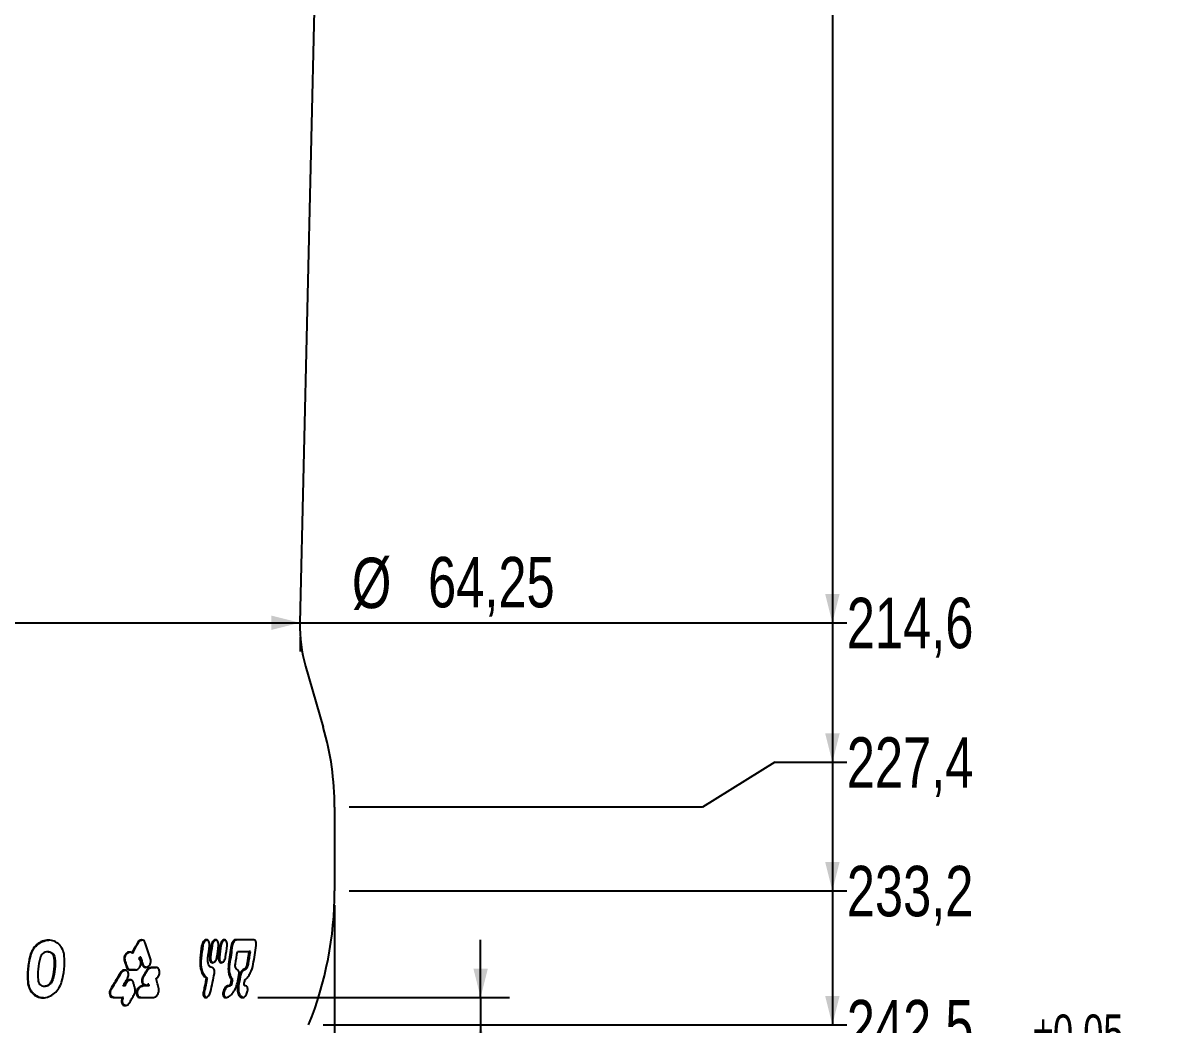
# Model space of a CAD drawing. Header units: millimetres. Extents: x 8 to 586, y 8 to 412.
# Drawn here: x 114.1 to 194.2, y 145.2 to 214.7 of the extents above; entities that cross this region are included whole.
import ezdxf

# ---------------------------------------------------------------- set-up
doc = ezdxf.new("R2010")
doc.units = ezdxf.units.MM
doc.layers.add('DIMENSIONS', color=2, linetype='Continuous')
doc.layers.add('OUTLINE', color=7, linetype='Continuous', lineweight=25)
doc.styles.add('SLDTEXTSTYLE0', font='TXT', dxfattribs={"width": 0.75})
doc.dimstyles.new('SLDDIMSTYLE0', dxfattribs={"dimtxt": 3.5, "dimasz": 2, "dimexe": 0, "dimexo": 0.0625, "dimgap": 0.875, "dimtad": 1, "dimrnd": 1e-09, "dimzin": 12, "dimdsep": 46, "dimtxsty": 'SLDTEXTSTYLE0', "dimsah": 1, "dimcen": 0.09, "dimadec": 0, "dimazin": 3, "dimtfac": 1, "dimtofl": 0, "dimtmove": 0, "dimatfit": 3, "dimfxl": 0, "dimfrac": 2, "dimtolj": 1, "dimtzin": 12, "dimarcsym": 0})
doc.dimstyles.new('SLDDIMSTYLE10', dxfattribs={"dimtxt": 3.5, "dimasz": 2, "dimexe": 0, "dimexo": 0.0625, "dimgap": 0.875, "dimtad": 1, "dimdec": 1, "dimrnd": 1e-09, "dimzin": 12, "dimdsep": 46, "dimtxsty": 'SLDTEXTSTYLE0', "dimsah": 1, "dimcen": 0.09, "dimadec": 0, "dimazin": 3, "dimtfac": 1, "dimtdec": 1, "dimtmove": 0, "dimatfit": 0, "dimfxl": 0, "dimfrac": 2, "dimtolj": 1, "dimtzin": 12, "dimarcsym": 0})
doc.dimstyles.new('SLDDIMSTYLE3', dxfattribs={"dimtxt": 3.5, "dimasz": 2, "dimexe": 0, "dimexo": 0.0625, "dimgap": 0.875, "dimtad": 0, "dimtih": 1, "dimtoh": 1, "dimrnd": 1e-09, "dimzin": 12, "dimdsep": 46, "dimtxsty": 'SLDTEXTSTYLE0', "dimsah": 1, "dimcen": 0.09, "dimadec": 0, "dimazin": 3, "dimtfac": 1, "dimtofl": 0, "dimtmove": 0, "dimatfit": 3, "dimfxl": 0, "dimfrac": 2, "dimtolj": 1, "dimtzin": 12, "dimarcsym": 0})
doc.dimstyles.new('SLDDIMSTYLE4', dxfattribs={"dimtxt": 3.5, "dimasz": 2, "dimexe": 0, "dimexo": 0.0625, "dimgap": 0.875, "dimtad": 0, "dimtih": 1, "dimtoh": 1, "dimrnd": 1e-09, "dimzin": 12, "dimdsep": 46, "dimtxsty": 'SLDTEXTSTYLE0', "dimsah": 1, "dimcen": 0.09, "dimadec": 0, "dimazin": 3, "dimtol": 1, "dimtp": 0.05, "dimtm": 0.05, "dimtfac": 1, "dimtofl": 0, "dimtmove": 0, "dimatfit": 3, "dimfxl": 0, "dimfrac": 2, "dimtolj": 1, "dimarcsym": 0})
doc.dimstyles.new('SLDDIMSTYLE7', dxfattribs={"dimtxt": 3.5, "dimasz": 2, "dimexe": 0, "dimexo": 0.0625, "dimgap": 0.875, "dimtad": 1, "dimrnd": 1e-09, "dimzin": 12, "dimdsep": 46, "dimtxsty": 'SLDTEXTSTYLE0', "dimsah": 1, "dimcen": 0.09, "dimadec": 0, "dimazin": 3, "dimtol": 1, "dimtp": 0.05, "dimtfac": 1, "dimtofl": 0, "dimtmove": 0, "dimatfit": 3, "dimfxl": 0, "dimfrac": 2, "dimtolj": 1, "dimarcsym": 0})

# ---------------------------------------------------------------- blocks, each defined once
blk = doc.blocks.new('_D_8')
at = {"layer": 'DIMENSIONS'}
for p, q in [((170.213, 280.34), (170.213, 173.13)), ((134.283, 173.13), (171.213, 173.13))]:
    blk.add_line(p, q, dxfattribs=at)
blk.add_solid([(170.213, 173.13), (170.713, 175.13), (169.713, 175.13)], dxfattribs=at)
at = {"layer": 'DIMENSIONS', "insert": (171.213, 174.863), "char_height": 3.5, "attachment_point": 1, "style": 'SLDTEXTSTYLE0'}
blk.add_mtext('214,6', dxfattribs=at)
blk = doc.blocks.new('_D_9')
at = {"layer": 'DIMENSIONS'}
for p, q in [((170.213, 173.13), (170.213, 163.447)), ((166.213, 163.447), (161.213, 160.33)), ((166.213, 163.447), (171.213, 163.447)), ((161.213, 160.33), (136.683, 160.33))]:
    blk.add_line(p, q, dxfattribs=at)
blk.add_solid([(170.213, 163.447), (170.713, 165.447), (169.713, 165.447)], dxfattribs=at)
at = {"layer": 'DIMENSIONS', "insert": (171.213, 165.181), "char_height": 3.5, "attachment_point": 1, "style": 'SLDTEXTSTYLE0'}
blk.add_mtext('227,4', dxfattribs=at)
blk = doc.blocks.new('_D_10')
at = {"layer": 'DIMENSIONS'}
for p, q in [((170.213, 163.447), (170.213, 154.53)), ((136.683, 154.53), (171.213, 154.53))]:
    blk.add_line(p, q, dxfattribs=at)
blk.add_solid([(170.213, 154.53), (170.713, 156.53), (169.713, 156.53)], dxfattribs=at)
at = {"layer": 'DIMENSIONS', "insert": (171.213, 156.263), "char_height": 3.5, "attachment_point": 1, "style": 'SLDTEXTSTYLE0'}
blk.add_mtext('233,2', dxfattribs=at)
blk = doc.blocks.new('_D_11')
at = {"layer": 'DIMENSIONS'}
for p, q in [((170.213, 154.53), (170.213, 145.23)), ((134.883, 145.23), (171.213, 145.23))]:
    blk.add_line(p, q, dxfattribs=at)
blk.add_solid([(170.213, 145.23), (170.713, 147.23), (169.713, 147.23)], dxfattribs=at)
at = {"layer": 'DIMENSIONS', "attachment_point": 1, "style": 'SLDTEXTSTYLE0'}
for s, insert, char_height in [('242,5', (171.213, 146.963), 3.5), ('±0,05', (184.144, 145.952), 2.5)]:
    blk.add_mtext(s, dxfattribs=dict(at, insert=insert, char_height=char_height))
blk = doc.blocks.new('_D_14')
at = {"layer": 'DIMENSIONS'}
for p, q in [((68.433, 144.23), (68.433, 131.341)), ((133.883, 144.23), (133.883, 131.341)), ((68.433, 133.341), (133.883, 133.341))]:
    blk.add_line(p, q, dxfattribs=at)
for points in [[(68.433, 133.341), (70.433, 132.841), (70.433, 133.841)], [(133.883, 133.341), (131.883, 133.841), (131.883, 132.841)]]:
    blk.add_solid(points, dxfattribs=at)
at = {"layer": 'DIMENSIONS', "attachment_point": 1, "style": 'SLDTEXTSTYLE0'}
for s, insert, char_height in [('+', (105.834, 140.807), 2.5), ('0,05', (107.852, 140.807), 2.5), ('%%c', (87.999, 137.853), 3.5), ('65,45', (93.277, 137.853), 3.5), ('0', (107.852, 136.841), 2.5)]:
    blk.add_mtext(s, dxfattribs=dict(at, insert=insert, char_height=char_height))
blk = doc.blocks.new('_D_18')
at = {"layer": 'DIMENSIONS'}
for p, q in [((66.633, 153.53), (66.633, 122.63)), ((135.683, 153.53), (135.683, 122.63)), ((135.683, 124.63), (66.633, 124.63))]:
    blk.add_line(p, q, dxfattribs=at)
for points in [[(66.633, 124.63), (68.633, 124.13), (68.633, 125.13)], [(135.683, 124.63), (133.683, 125.13), (133.683, 124.13)]]:
    blk.add_solid(points, dxfattribs=at)
at = {"layer": 'DIMENSIONS', "char_height": 3.5, "attachment_point": 1, "style": 'SLDTEXTSTYLE0'}
for s, insert in [('%%c', (92.7, 129.142)), ('69,05', (97.978, 129.195))]:
    blk.add_mtext(s, dxfattribs=dict(at, insert=insert))
blk = doc.blocks.new('_D_22')
at = {"layer": 'DIMENSIONS'}
for p, q in [((69.033, 173.13), (133.283, 173.13)), ((133.283, 173.13), (153.803, 173.13)), ((69.033, 172.13), (69.033, 171.13)), ((133.283, 172.13), (133.283, 171.13))]:
    blk.add_line(p, q, dxfattribs=at)
for points in [[(69.033, 173.13), (71.033, 172.63), (71.033, 173.63)], [(133.283, 173.13), (131.283, 173.63), (131.283, 172.63)]]:
    blk.add_solid(points, dxfattribs=at)
at = {"layer": 'DIMENSIONS', "char_height": 3.5, "attachment_point": 1, "style": 'SLDTEXTSTYLE0'}
for s, insert in [('%%c', (136.887, 177.642)), ('64,25', (142.165, 177.695))]:
    blk.add_mtext(s, dxfattribs=dict(at, insert=insert))
blk = doc.blocks.new('_D_26')
at = {"layer": 'DIMENSIONS'}
for p, q in [((145.813, 147.137), (145.813, 151.137)), ((130.353, 147.137), (147.813, 147.137)), ((145.813, 147.137), (145.813, 145.23)), ((134.883, 145.23), (147.813, 145.23)), ((145.813, 145.23), (145.813, 133.567))]:
    blk.add_line(p, q, dxfattribs=at)
for points in [[(145.813, 147.137), (146.313, 149.137), (145.313, 149.137)], [(145.813, 145.23), (145.313, 143.23), (146.313, 143.23)]]:
    blk.add_solid(points, dxfattribs=at)
at = {"layer": 'DIMENSIONS', "insert": (141.301, 133.567), "char_height": 3.5, "attachment_point": 1, "rotation": 90, "style": 'SLDTEXTSTYLE0'}
blk.add_mtext('1,9', dxfattribs=at)
blk = doc.blocks.new('_D_27')
at = {"layer": 'DIMENSIONS'}
for p, q in [((125.337, 219.03), (42.284, 219.03)), ((44.284, 145.23), (44.284, 219.03)), ((67.433, 145.23), (42.284, 145.23))]:
    blk.add_line(p, q, dxfattribs=at)
for points in [[(44.284, 219.03), (43.784, 217.03), (44.784, 217.03)], [(44.284, 145.23), (44.784, 147.23), (43.784, 147.23)]]:
    blk.add_solid(points, dxfattribs=at)
at = {"layer": 'DIMENSIONS', "insert": (39.773, 177.604), "char_height": 3.5, "attachment_point": 1, "rotation": 90, "style": 'SLDTEXTSTYLE0'}
blk.add_mtext('73,8', dxfattribs=at)

msp = doc.modelspace()

# ---------------------------------------------------------------- linework, layer by layer
at = {"layer": 'OUTLINE'}
for p, q in [((135.6814, 276.61214), (133.28274, 173.1298)), ((133.67209, 170.12553), (134.89869, 165.87482)), ((135.68274, 160.32979), (135.68274, 154.5298)), ((130.07758, 151.12978), (128.80746, 151.12978)), ((115.82339, 150.30912), (115.77942, 150.30912)), ((121.6747, 150.20795), (121.61388, 150.20795)), ((122.24003, 149.92979), (122.17731, 149.92979)), ((129.84548, 150.3298), (129.76056, 150.3298)), ((126.86015, 148.47918), (126.78196, 148.47918)), ((128.62376, 148.37456), (128.54005, 148.37456)), ((115.5496, 147.90912), (115.59494, 147.90912)), ((121.11242, 147.92979), (121.0028, 147.92979)), ((121.17393, 147.92979), (121.11242, 147.92979)), ((122.75993, 147.9298), (122.32177, 147.9298)), ((122.79534, 148.05162), (122.729, 148.05162)), ((122.82652, 147.9298), (122.75993, 147.9298)), ((128.33675, 147.93208), (128.42231, 147.93208)), ((129.46838, 147.93226), (129.48987, 147.93226)), ((120.32391, 147.12979), (120.97351, 147.12979)), ((121.03563, 147.12979), (120.97351, 147.12979)), ((122.17445, 147.12979), (123.11496, 147.12979))]:
    msp.add_line(p, q, dxfattribs=at)
for centre, radius, start, end in [((143.28009, 172.89806), 10.00003, 178.6721568, 196.096265), ((115.68275, 160.32979), 20, 0, 16.096265), ((110.75775, 154.52979), 24.925, 338.0918747, 0), ((93.66913, 154.47396), 33.02726, 351.9612122, 353.4906072), ((93.60805, 154.47404), 33.16233, 351.99404, 353.517105), ((94.81252, 154.47927), 32.41131, 351.7979235, 353.356906), ((95.09618, 154.47696), 32.24788, 351.9070794, 353.3354814), ((95.02429, 154.4792), 32.39578, 351.9402748, 353.3620595), ((96.16984, 154.48099), 31.67879, 351.7533253, 353.2078561), ((96.43326, 154.48026), 31.53498, 351.7168004, 353.1780767), ((96.35957, 154.48338), 31.68654, 351.7509993, 353.2051827), ((97.45982, 154.48213), 30.9957, 351.5681393, 353.0553122), ((98.11296, 154.47941), 30.64315, 350.5522747, 352.9714421), ((98.06391, 154.48007), 30.77219, 350.5910066, 352.9998241), ((101.53125, 154.49062), 28.95194, 349.9723668, 352.5362607), ((99.10194, 154.47638), 30.12325, 350.3935346, 352.0878708), ((100.73941, 154.48252), 29.31676, 350.1145023, 351.8566654), ((100.70302, 154.48268), 29.43687, 350.1549235, 351.8898012), ((96.88239, 154.36217), 30.96276, 347.2519754, 349.6597472), ((99.33911, 154.41204), 29.81856, 347.8762532, 348.3183361), ((99.27853, 154.41603), 29.96067, 347.9268242, 348.3667302), ((100.19314, 154.42453), 29.42204, 347.6854326, 348.7295323), ((100.35436, 154.41333), 29.31377, 347.6616412, 348.7096806), ((100.29943, 154.41706), 29.45171, 347.7129017, 348.7558473), ((101.03769, 154.45277), 29.07404, 347.4786741, 347.9327425)]:
    msp.add_arc(centre, radius, start, end, dxfattribs=at)
for points, knots in [([(116.93219, 150.02112), (116.91739, 150.17185), (116.8805, 150.31402), (116.76083, 150.58043), (116.68113, 150.69756), (116.3823, 150.99685), (116.11619, 151.10887), (115.69217, 151.10923), (115.55185, 151.08211), (115.27934, 150.97548), (115.15174, 150.89748), (114.80745, 150.59976), (114.64013, 150.32285), (114.56142, 150.02112)], [0, 0, 0, 0, 0.125, 0.125, 0.25, 0.25, 0.5, 0.5, 0.625, 0.625, 0.75, 0.75, 1, 1, 1, 1]), ([(114.60137, 150.02112), (114.6244, 150.09605), (114.67047, 150.24589), (114.78027, 150.45559), (114.91804, 150.64558), (115.08067, 150.80875), (115.26305, 150.93976), (115.45743, 151.03497), (115.65628, 151.09477), (115.78833, 151.10357), (115.85243, 151.10785)], [0, 0, 0, 0, 0.128086684, 0.256154928, 0.384399626, 0.512625551, 0.637557067, 0.762476765, 0.884709984, 1, 1, 1, 1]), ([(122.01056, 150.92979), (121.97804, 150.86957), (121.94539, 150.80936), (121.9126, 150.74918), (121.86342, 150.65889), (121.81393, 150.56864), (121.76414, 150.47844), (121.71435, 150.38823), (121.66426, 150.29807), (121.61388, 150.20796)], [0, 0, 0, 0, 0.000209488634, 0.000209488634, 0.000209488634, 0.000523767486, 0.000523767486, 0.000523767486, 0.000838091161, 0.000838091161, 0.000838091161, 0.000838091161]), ([(121.6747, 150.20796), (121.74197, 150.32808), (121.80872, 150.44829), (121.87495, 150.56858), (121.90806, 150.62874), (121.94105, 150.68892), (121.9739, 150.74912), (122.00676, 150.80933), (122.03948, 150.86955), (122.07206, 150.92979)], [0, 0, 0, 0, 0.000419251181, 0.000419251181, 0.000419251181, 0.000628919649, 0.000628919649, 0.000628919649, 0.000838601266, 0.000838601266, 0.000838601266, 0.000838601266]), ([(122.54763, 150.92979), (122.52601, 150.98978), (122.49197, 151.04065), (122.40517, 151.11055), (122.35265, 151.12975), (122.24293, 151.12983), (122.18703, 151.1108), (122.08701, 151.04085), (122.04335, 150.98988), (122.01056, 150.92979)], [0, 0, 0, 0, 0.25, 0.25, 0.5, 0.5, 0.75, 0.75, 1, 1, 1, 1]), ([(122.07206, 150.92979), (122.09598, 150.96644), (122.14386, 151.03979), (122.23693, 151.10813), (122.30042, 151.11909), (122.32792, 151.12384)], [0, 0, 0, 0, 0.36138805, 0.72339813, 1, 1, 1, 1]), ([(122.9166, 149.82115), (122.85906, 150.00543), (122.79951, 150.18996), (122.73802, 150.37468), (122.70726, 150.46709), (122.676, 150.55956), (122.64427, 150.65207), (122.61254, 150.7446), (122.58032, 150.83717), (122.54763, 150.92979)], [0, 0, 0, 0, 0.00064390086, 0.00064390086, 0.00064390086, 0.00096600864, 0.00096600864, 0.00096600864, 0.00128816458, 0.00128816458, 0.00128816458, 0.00128816458]), ([(127.00623, 150.7298), (127.01786, 150.83394), (127.00278, 150.9362), (126.92351, 151.08523), (126.85954, 151.12967), (126.72139, 151.12993), (126.64776, 151.0861), (126.5339, 150.93609), (126.49571, 150.83397), (126.48347, 150.7298)], [0, 0, 0, 0, 0.25, 0.25, 0.5, 0.5, 0.75, 0.75, 1, 1, 1, 1]), ([(126.55832, 150.72979), (126.5667, 150.77612), (126.58348, 150.86884), (126.64497, 150.99199), (126.72429, 151.07877), (126.79097, 151.12304), (126.8262, 151.12311), (126.83189, 151.12312)], [0, 0, 0, 0, 0.24373465, 0.4877574, 0.72411413, 0.9554579, 1, 1, 1, 1]), ([(127.6263, 150.73441), (127.63808, 150.83735), (127.6243, 150.93844), (127.54937, 151.08575), (127.48843, 151.12967), (127.35627, 151.12991), (127.28555, 151.08658), (127.17569, 150.93829), (127.13832, 150.8374), (127.12616, 150.73441)], [0, 0, 0, 0, 0.25, 0.25, 0.5, 0.5, 0.75, 0.75, 1, 1, 1, 1]), ([(127.2029, 150.73441), (127.2111, 150.77983), (127.2275, 150.87071), (127.28652, 150.99202), (127.36255, 151.07833), (127.42716, 151.12274), (127.46143, 151.12298), (127.46741, 151.12302)], [0, 0, 0, 0, 0.24146882, 0.48312238, 0.71993091, 0.95112379, 1, 1, 1, 1]), ([(128.22812, 150.73441), (128.2402, 150.83735), (128.22755, 150.93844), (128.15615, 151.08575), (128.09757, 151.12967), (127.9699, 151.12991), (127.9013, 151.08658), (127.7942, 150.93829), (127.75742, 150.8374), (127.74498, 150.73441)], [0, 0, 0, 0, 0.25, 0.25, 0.5, 0.5, 0.75, 0.75, 1, 1, 1, 1]), ([(127.82355, 150.73441), (127.83178, 150.77983), (127.84823, 150.8707), (127.90605, 150.99209), (127.98005, 151.07811), (128.04137, 151.12227), (128.07312, 151.12274), (128.07753, 151.12281)], [0, 0, 0, 0, 0.24430018, 0.48878839, 0.72837626, 0.96227943, 1, 1, 1, 1]), ([(128.80746, 151.12979), (128.74506, 151.12901), (128.67899, 151.08509), (128.57568, 150.93672), (128.53909, 150.83387), (128.52583, 150.72979)], [0, 0, 0, 0, 0.5, 0.5, 1, 1, 1, 1]), ([(128.60672, 150.72979), (128.61995, 150.83405), (128.65636, 150.93644), (128.76013, 151.08526), (128.82632, 151.12901), (128.88885, 151.12979)], [0, 0, 0, 0, 0.5, 0.5, 1, 1, 1, 1]), ([(130.23789, 150.7298), (130.2511, 150.8339), (130.24265, 150.93614), (130.1839, 151.08515), (130.13417, 151.12914), (130.07758, 151.12979)], [0, 0, 0, 0, 0.5, 0.5, 1, 1, 1, 1]), ([(116.23403, 149.85778), (116.22113, 149.98252), (116.17114, 150.09659), (116.00729, 150.26198), (115.89714, 150.30898), (115.66283, 150.30925), (115.54476, 150.26225), (115.35396, 150.0972), (115.28481, 149.98257), (115.25125, 149.85778)], [0, 0, 0, 0, 0.25, 0.25, 0.5, 0.5, 0.75, 0.75, 1, 1, 1, 1]), ([(115.82293, 150.30864), (115.82378, 150.3088), (115.87948, 150.31898), (115.98895, 150.28305), (116.12868, 150.1995), (116.23097, 150.05965), (116.26974, 149.93645), (116.27799, 149.86686), (116.27906, 149.85777)], [0, 0, 0, 0, 0.0036839, 0.24015564, 0.47674511, 0.71706125, 0.96307764, 1, 1, 1, 1]), ([(121.61388, 150.20796), (121.56016, 150.26029), (121.4903, 150.28672), (121.34293, 150.27313), (121.26923, 150.23354), (121.1518, 150.10873), (121.10904, 150.02476), (121.07003, 149.84887), (121.0737, 149.75864), (121.1003, 149.68045)], [0, 0, 0, 0, 0.25, 0.25, 0.5, 0.5, 0.75, 0.75, 1, 1, 1, 1]), ([(121.16001, 149.68045), (121.14959, 149.72347), (121.12874, 149.80952), (121.14653, 149.95255), (121.19906, 150.08567), (121.28272, 150.19234), (121.37631, 150.2601), (121.43898, 150.27002), (121.46483, 150.27411)], [0, 0, 0, 0, 0.178714, 0.35746299, 0.53493996, 0.71065382, 0.88063434, 1, 1, 1, 1]), ([(121.88079, 149.04492), (121.95321, 149.04544), (122.02785, 149.07833), (122.15191, 149.19471), (122.19949, 149.27547), (122.25046, 149.44947), (122.25362, 149.54107), (122.21254, 149.70263), (122.16896, 149.7688), (122.10874, 149.80797)], [0, 0, 0, 0, 0.25, 0.25, 0.5, 0.5, 0.75, 0.75, 1, 1, 1, 1]), ([(122.10874, 149.80797), (122.1202, 149.82826), (122.13165, 149.84857), (122.14307, 149.86887), (122.14879, 149.87902), (122.1545, 149.88917), (122.1602, 149.89933), (122.16591, 149.90948), (122.17161, 149.91964), (122.17731, 149.92979)], [0, 0, 0, 0, 0.000070932973, 0.000070932973, 0.000070932973, 0.000106399671, 0.000106399671, 0.000106399671, 0.000141866435, 0.000141866435, 0.000141866435, 0.000141866435]), ([(122.17731, 149.92979), (122.1913, 149.88736), (122.20519, 149.84493), (122.21897, 149.80253), (122.23964, 149.73891), (122.26008, 149.67532), (122.28028, 149.61176), (122.30048, 149.54819), (122.32045, 149.48466), (122.34018, 149.42115)], [0, 0, 0, 0, 0.000148200316, 0.000148200316, 0.000148200316, 0.000370517303, 0.000370517303, 0.000370517303, 0.000592850406, 0.000592850406, 0.000592850406, 0.000592850406]), ([(122.40383, 149.42115), (122.37737, 149.50581), (122.35049, 149.59053), (122.32319, 149.6753), (122.30954, 149.71769), (122.29578, 149.76009), (122.28192, 149.80251), (122.26806, 149.84492), (122.2541, 149.88735), (122.24003, 149.92979)], [0, 0, 0, 0, 0.000296577324, 0.000296577324, 0.000296577324, 0.0004448814, 0.0004448814, 0.0004448814, 0.000593190205, 0.000593190205, 0.000593190205, 0.000593190205]), ([(122.34018, 149.42115), (122.3688, 149.33117), (122.42673, 149.26168), (122.57563, 149.20719), (122.66491, 149.224), (122.81624, 149.333), (122.87777, 149.42314), (122.94198, 149.62289), (122.9445, 149.73035), (122.9166, 149.82115)], [0, 0, 0, 0, 0.25, 0.25, 0.5, 0.5, 0.75, 0.75, 1, 1, 1, 1]), ([(126.37185, 149.85532), (126.35088, 149.70542), (126.34414, 149.55948), (126.35882, 149.27535), (126.38044, 149.14055), (126.45116, 148.89605), (126.50084, 148.78549), (126.62345, 148.60342), (126.69791, 148.52954), (126.78196, 148.47918)], [0, 0, 0, 0, 0.25, 0.25, 0.5, 0.5, 0.75, 0.75, 1, 1, 1, 1]), ([(126.86015, 148.47918), (126.77597, 148.52942), (126.70303, 148.6009), (126.57824, 148.7843), (126.52895, 148.89293), (126.42092, 149.26116), (126.40537, 149.55539), (126.44716, 149.85532)], [0, 0, 0, 0, 0.25, 0.25, 0.5, 0.5, 1, 1, 1, 1]), ([(127.17903, 149.20377), (127.07496, 149.21511), (126.98698, 149.293), (126.88434, 149.53308), (126.86934, 149.69302), (126.8923, 149.85532)], [0, 0, 0, 0, 0.5, 0.5, 1, 1, 1, 1]), ([(127.02291, 149.93713), (127.00883, 149.83473), (127.01941, 149.73444), (127.08891, 149.58659), (127.14795, 149.54189), (127.28015, 149.5416), (127.35238, 149.58583), (127.4661, 149.73441), (127.50609, 149.83466), (127.52106, 149.93713)], [0, 0, 0, 0, 0.25, 0.25, 0.5, 0.5, 0.75, 0.75, 1, 1, 1, 1]), ([(127.25413, 149.54703), (127.22991, 149.55735), (127.18067, 149.57834), (127.1268, 149.6584), (127.0952, 149.76672), (127.09169, 149.86596), (127.09849, 149.92365), (127.10008, 149.93714)], [0, 0, 0, 0, 0.22091839, 0.44896399, 0.68384556, 0.92607646, 1, 1, 1, 1]), ([(127.63927, 149.93713), (127.62483, 149.83473), (127.63421, 149.73444), (127.70011, 149.58659), (127.75677, 149.54189), (127.88447, 149.5416), (127.95462, 149.58583), (128.06571, 149.73441), (128.10518, 149.83466), (128.12049, 149.93713)], [0, 0, 0, 0, 0.25, 0.25, 0.5, 0.5, 0.75, 0.75, 1, 1, 1, 1]), ([(127.86242, 149.54786), (127.83962, 149.55799), (127.79276, 149.5788), (127.7418, 149.65843), (127.71216, 149.76671), (127.70959, 149.86596), (127.71663, 149.92365), (127.71828, 149.93714)], [0, 0, 0, 0, 0.21719894, 0.44633191, 0.68233605, 0.92572335, 1, 1, 1, 1]), ([(128.93843, 150.32979), (129.01038, 150.32979), (129.0818, 150.32979), (129.15266, 150.32979), (129.22353, 150.32979), (129.29384, 150.32979), (129.3636, 150.3298), (129.49798, 150.3298), (129.63031, 150.3298), (129.76056, 150.3298)], [0, 0, 0, 0, 0.0003707927, 0.0003707927, 0.0003707927, 0.0007415854, 0.0007415854, 0.0007415854, 0.0014558717, 0.0014558717, 0.0014558717, 0.0014558717]), ([(121.31118, 148.43843), (121.36476, 148.52886), (121.39217, 148.63495), (121.38228, 148.83404), (121.34416, 148.92452), (121.21779, 149.03483), (121.12917, 149.05252), (120.95834, 148.9986), (120.87827, 148.92858), (120.82429, 148.83844)], [0, 0, 0, 0, 0.25, 0.25, 0.5, 0.5, 0.75, 0.75, 1, 1, 1, 1]), ([(120.88393, 148.83843), (120.90995, 148.87503), (120.96206, 148.94832), (121.05937, 149.01674), (121.12398, 149.02762), (121.15104, 149.03218)], [0, 0, 0, 0, 0.36704315, 0.73489585, 1, 1, 1, 1]), ([(121.1003, 149.68045), (121.11277, 149.64414), (121.12517, 149.60783), (121.13749, 149.57154), (121.15597, 149.5171), (121.17428, 149.46269), (121.19242, 149.40829), (121.21057, 149.35389), (121.22854, 149.29952), (121.24635, 149.24517)], [0, 0, 0, 0, 0.000127072688, 0.000127072688, 0.000127072688, 0.00031769217, 0.00031769217, 0.00031769217, 0.000508321846, 0.000508321846, 0.000508321846, 0.000508321846]), ([(121.30688, 149.24517), (121.283, 149.31763), (121.25882, 149.39013), (121.23434, 149.46268), (121.2221, 149.49895), (121.20979, 149.53524), (121.1974, 149.57153), (121.18501, 149.60783), (121.17255, 149.64413), (121.16001, 149.68045)], [0, 0, 0, 0, 0.000254293959, 0.000254293959, 0.000254293959, 0.000381450688, 0.000381450688, 0.000381450688, 0.000508610409, 0.000508610409, 0.000508610409, 0.000508610409]), ([(121.24635, 149.24517), (121.26619, 149.18599), (121.29866, 149.13563), (121.38308, 149.06566), (121.43507, 149.04624), (121.49066, 149.04573)], [0, 0, 0, 0, 0.5, 0.5, 1, 1, 1, 1]), ([(121.55212, 149.04573), (121.49651, 149.04624), (121.44443, 149.06553), (121.35956, 149.13548), (121.32683, 149.18599), (121.30688, 149.24517)], [0, 0, 0, 0, 0.5, 0.5, 1, 1, 1, 1]), ([(121.49066, 149.04573), (121.52421, 149.04566), (121.55771, 149.04559), (121.59116, 149.04552), (121.62461, 149.04545), (121.65801, 149.04538), (121.69137, 149.04531), (121.75468, 149.04518), (121.81782, 149.04505), (121.88079, 149.04492)], [0, 0, 0, 0, 0.000125774233, 0.000125774233, 0.000125774233, 0.000251548465, 0.000251548465, 0.000251548465, 0.000490260261, 0.000490260261, 0.000490260261, 0.000490260261]), ([(121.8814, 149.04505), (121.86886, 149.04508), (121.82309, 149.04516), (121.71353, 149.0454), (121.61608, 149.04559), (121.55212, 149.04572)], [0, 0, 0, 0, 0.11491264, 0.41909885, 1, 1, 1, 1]), ([(122.63843, 149.01442), (122.61734, 148.9781), (122.5962, 148.94179), (122.57502, 148.9055), (122.54325, 148.85105), (122.51137, 148.79663), (122.47938, 148.74224), (122.44739, 148.68784), (122.4153, 148.63347), (122.3831, 148.57913)], [0, 0, 0, 0, 0.000127539142, 0.000127539142, 0.000127539142, 0.000318858569, 0.000318858569, 0.000318858569, 0.000510188452, 0.000510188452, 0.000510188452, 0.000510188452]), ([(122.60968, 149.22835), (122.5889, 149.23119), (122.53596, 149.23842), (122.46625, 149.29665), (122.42289, 149.36591), (122.40711, 149.41165), (122.40383, 149.42116)], [0, 0, 0, 0, 0.22001302, 0.56054478, 0.90869572, 1, 1, 1, 1]), ([(122.44775, 148.57913), (122.49072, 148.65158), (122.53352, 148.72408), (122.57612, 148.79662), (122.59743, 148.8329), (122.61868, 148.86919), (122.63989, 148.90549), (122.6611, 148.94178), (122.68227, 148.97809), (122.70338, 149.01442)], [0, 0, 0, 0, 0.000255216335, 0.000255216335, 0.000255216335, 0.000382834502, 0.000382834502, 0.000382834502, 0.000510455736, 0.000510455736, 0.000510455736, 0.000510455736]), ([(122.92623, 149.21385), (122.87284, 149.21322), (122.81774, 149.19428), (122.71768, 149.12425), (122.67309, 149.07355), (122.63843, 149.01442)], [0, 0, 0, 0, 0.5, 0.5, 1, 1, 1, 1]), ([(122.70338, 149.01442), (122.73819, 149.07372), (122.78285, 149.12434), (122.88309, 149.19429), (122.93828, 149.21322), (122.99185, 149.21385)], [0, 0, 0, 0, 0.5, 0.5, 1, 1, 1, 1]), ([(123.3007, 149.21466), (123.26891, 149.21459), (123.23706, 149.21452), (123.20517, 149.21445), (123.17328, 149.21438), (123.14134, 149.21432), (123.10934, 149.21425), (123.04849, 149.21411), (122.98745, 149.21398), (122.92623, 149.21385)], [0, 0, 0, 0, 0.000125774232, 0.000125774232, 0.000125774232, 0.000251548464, 0.000251548464, 0.000251548464, 0.000490802217, 0.000490802217, 0.000490802217, 0.000490802217]), ([(122.99185, 149.21385), (123.024, 149.21392), (123.0883, 149.21406), (123.19161, 149.21428), (123.26244, 149.21444), (123.30142, 149.21452)], [0, 0, 0, 0, 0.3101916, 0.62038202, 1, 1, 1, 1]), ([(123.30761, 148.45163), (123.376, 148.49141), (123.43577, 148.55753), (123.51959, 148.71886), (123.54198, 148.8096), (123.54203, 148.98388), (123.51904, 149.06447), (123.43298, 149.18081), (123.37017, 149.21453), (123.3007, 149.21466)], [0, 0, 0, 0, 0.25, 0.25, 0.5, 0.5, 0.75, 0.75, 1, 1, 1, 1]), ([(127.34229, 148.80456), (127.35985, 148.90338), (127.35481, 149.00017), (127.29587, 149.14935), (127.24309, 149.19699), (127.17903, 149.20377)], [0, 0, 0, 0, 0.5, 0.5, 1, 1, 1, 1]), ([(128.34045, 149.44941), (128.32196, 149.33728), (128.31227, 149.22783), (128.31037, 149.0142), (128.31849, 148.91099), (128.35231, 148.72261), (128.3786, 148.63496), (128.447, 148.48603), (128.48965, 148.42286), (128.54005, 148.37456)], [0, 0, 0, 0, 0.25, 0.25, 0.5, 0.5, 0.75, 0.75, 1, 1, 1, 1]), ([(128.62376, 148.37456), (128.57327, 148.42272), (128.53101, 148.48468), (128.46162, 148.63429), (128.43539, 148.72079), (128.38365, 149.00392), (128.38527, 149.22517), (128.42211, 149.44941)], [0, 0, 0, 0, 0.25, 0.25, 0.5, 0.5, 1, 1, 1, 1]), ([(128.92667, 149.07178), (128.87561, 149.08316), (128.83466, 149.12974), (128.79069, 149.2683), (128.78758, 149.35817), (128.80278, 149.44941)], [0, 0, 0, 0, 0.5, 0.5, 1, 1, 1, 1]), ([(129.04779, 148.67427), (129.06643, 148.7699), (129.06616, 148.86335), (129.02287, 149.01106), (128.98075, 149.06023), (128.92667, 149.07178)], [0, 0, 0, 0, 0.5, 0.5, 1, 1, 1, 1]), ([(129.37115, 149.07179), (129.31473, 149.05982), (129.25503, 149.01049), (129.15743, 148.86438), (129.12014, 148.76979), (129.10085, 148.67427)], [0, 0, 0, 0, 0.5, 0.5, 1, 1, 1, 1]), ([(129.18582, 148.67427), (129.20508, 148.77004), (129.24175, 148.86355), (129.34053, 149.01129), (129.39982, 149.05982), (129.45639, 149.07179)], [0, 0, 0, 0, 0.5, 0.5, 1, 1, 1, 1]), ([(129.62089, 149.44942), (129.60458, 149.35809), (129.57154, 149.26925), (129.48024, 149.12915), (129.42471, 149.0828), (129.37115, 149.07179)], [0, 0, 0, 0, 0.5, 0.5, 1, 1, 1, 1]), ([(129.45639, 149.07179), (129.50991, 149.08277), (129.56592, 149.12959), (129.65641, 149.26802), (129.69014, 149.35807), (129.70639, 149.44942)], [0, 0, 0, 0, 0.5, 0.5, 1, 1, 1, 1]), ([(129.46928, 148.37456), (129.53574, 148.423), (129.59916, 148.48499), (129.7201, 148.63468), (129.77634, 148.72124), (129.92613, 149.00433), (130.00121, 149.22538), (130.04091, 149.44942)], [0, 0, 0, 0, 0.25, 0.25, 0.5, 0.5, 1, 1, 1, 1]), ([(114.40162, 148.19711), (114.41413, 148.04901), (114.44722, 147.90933), (114.5557, 147.64714), (114.6294, 147.52965), (114.8147, 147.32965), (114.92502, 147.24911), (115.17194, 147.13867), (115.30789, 147.10936), (115.58833, 147.10888), (115.7307, 147.13742), (116.0061, 147.24823), (116.1348, 147.32849), (116.36743, 147.52924), (116.46849, 147.6476), (116.63557, 147.90926), (116.69948, 148.04887), (116.74412, 148.19711)], [0, 0, 0, 0, 0.125, 0.125, 0.25, 0.25, 0.375, 0.375, 0.5, 0.5, 0.625, 0.625, 0.75, 0.75, 0.875, 0.875, 1, 1, 1, 1]), ([(115.49501, 147.11292), (115.47734, 147.11178), (115.39764, 147.10662), (115.25863, 147.13298), (115.08575, 147.18994), (114.92644, 147.28124), (114.7841, 147.40091), (114.66056, 147.54958), (114.55626, 147.73238), (114.47572, 147.94873), (114.45351, 148.11346), (114.44224, 148.19711)], [0, 0, 0, 0, 0.03135812, 0.141426, 0.25466066, 0.36552812, 0.47928492, 0.59666648, 0.71701362, 0.85629086, 1, 1, 1, 1]), ([(115.11323, 148.36045), (115.12347, 148.2374), (115.16909, 148.12431), (115.32436, 147.95848), (115.43294, 147.90937), (115.66604, 147.90887), (115.78602, 147.95761), (115.97897, 148.12379), (116.04965, 148.23732), (116.08639, 148.36045)], [0, 0, 0, 0, 0.25, 0.25, 0.5, 0.5, 0.75, 0.75, 1, 1, 1, 1]), ([(116.13203, 148.36045), (116.12086, 148.32808), (116.0985, 148.26337), (116.04728, 148.17295), (115.98375, 148.09129), (115.91007, 148.02256), (115.82902, 147.96893), (115.74552, 147.9323), (115.66628, 147.91193), (115.61676, 147.91089), (115.59488, 147.91043)], [0, 0, 0, 0, 0.13368557, 0.26733617, 0.40138836, 0.53539439, 0.66160034, 0.78776121, 0.90625213, 1, 1, 1, 1]), ([(120.82429, 148.83844), (120.76928, 148.74576), (120.714, 148.65316), (120.65846, 148.56064), (120.57512, 148.42182), (120.49119, 148.28317), (120.40671, 148.14471), (120.3222, 148.00621), (120.23713, 147.86789), (120.15153, 147.72979)], [0, 0, 0, 0, 0.00032549497, 0.00032549497, 0.00032549497, 0.00081391735, 0.00081391735, 0.00081391735, 0.0013025163, 0.0013025163, 0.0013025163, 0.0013025163]), ([(120.21032, 147.72979), (120.32451, 147.91382), (120.43778, 148.09822), (120.55003, 148.28294), (120.60619, 148.37536), (120.6621, 148.46786), (120.71775, 148.56043), (120.7734, 148.65302), (120.8288, 148.74569), (120.88393, 148.83844)], [0, 0, 0, 0, 0.00065134736, 0.00065134736, 0.00065134736, 0.0009771898, 0.0009771898, 0.0009771898, 0.00130308375, 0.00130308375, 0.00130308375, 0.00130308375]), ([(121.0028, 147.92979), (121.05463, 148.01441), (121.10625, 148.09911), (121.15765, 148.18388), (121.18335, 148.22627), (121.20899, 148.26868), (121.23458, 148.3111), (121.26017, 148.35353), (121.2857, 148.39597), (121.31118, 148.43843)], [0, 0, 0, 0, 0.000298952792, 0.000298952792, 0.000298952792, 0.000448445647, 0.000448445647, 0.000448445647, 0.000597943546, 0.000597943546, 0.000597943546, 0.000597943546]), ([(121.72624, 148.16532), (121.70409, 148.24239), (121.66013, 148.30488), (121.53719, 148.37229), (121.46151, 148.3746), (121.3159, 148.31551), (121.24861, 148.25536), (121.15105, 148.10569), (121.12071, 148.01714), (121.11242, 147.92979)], [0, 0, 0, 0, 0.25, 0.25, 0.5, 0.5, 0.75, 0.75, 1, 1, 1, 1]), ([(121.17393, 147.92979), (121.18224, 147.97797), (121.19888, 148.07439), (121.27139, 148.20698), (121.36768, 148.30426), (121.45783, 148.35652), (121.50912, 148.35847), (121.52435, 148.35905)], [0, 0, 0, 0, 0.23575724, 0.47187322, 0.69735673, 0.91012249, 1, 1, 1, 1]), ([(122.3831, 148.57913), (122.33749, 148.5012), (122.3102, 148.41211), (122.29982, 148.23839), (122.3171, 148.15505), (122.39263, 148.02959), (122.45228, 147.98769), (122.58817, 147.97221), (122.66384, 147.99878), (122.729, 148.05162)], [0, 0, 0, 0, 0.25, 0.25, 0.5, 0.5, 0.75, 0.75, 1, 1, 1, 1]), ([(122.5778, 147.98476), (122.55452, 147.98933), (122.50059, 147.99991), (122.43377, 148.06216), (122.38338, 148.1581), (122.36296, 148.28268), (122.37809, 148.42238), (122.4158, 148.52285), (122.4437, 148.572), (122.44775, 148.57914)], [0, 0, 0, 0, 0.11757992, 0.27240825, 0.43393138, 0.60520234, 0.78562576, 0.96885611, 1, 1, 1, 1]), ([(123.48296, 147.7298), (123.45566, 147.84978), (123.42738, 147.96993), (123.39815, 148.09022), (123.38354, 148.15038), (123.36868, 148.21058), (123.35359, 148.27081), (123.3385, 148.33105), (123.32317, 148.39132), (123.30761, 148.45163)], [0, 0, 0, 0, 0.000424497043, 0.000424497043, 0.000424497043, 0.000636792832, 0.000636792832, 0.000636792832, 0.000849103085, 0.000849103085, 0.000849103085, 0.000849103085]), ([(126.78196, 148.47918), (126.76687, 148.39967), (126.75148, 148.32026), (126.73579, 148.24095), (126.71226, 148.12197), (126.68806, 148.00321), (126.66319, 147.88469), (126.63832, 147.76615), (126.61278, 147.64785), (126.58658, 147.52981)], [0, 0, 0, 0, 0.000245879555, 0.000245879555, 0.000245879555, 0.000614781932, 0.000614781932, 0.000614781932, 0.000983765151, 0.000983765151, 0.000983765151, 0.000983765151]), ([(126.6656, 147.52981), (126.70037, 147.68714), (126.73397, 147.84494), (126.76639, 148.00314), (126.78261, 148.08227), (126.79853, 148.16151), (126.81416, 148.24085), (126.82978, 148.32019), (126.84511, 148.39964), (126.86015, 148.47918)], [0, 0, 0, 0, 0.000491633308, 0.000491633308, 0.000491633308, 0.000737527099, 0.000737527099, 0.000737527099, 0.000983444637, 0.000983444637, 0.000983444637, 0.000983444637]), ([(120.15153, 147.72979), (120.07742, 147.60872), (120.05129, 147.45977), (120.09856, 147.27862), (120.12837, 147.22551), (120.21202, 147.15099), (120.26553, 147.13021), (120.32391, 147.12979)], [0, 0, 0, 0, 0.5, 0.5, 0.75, 0.75, 1, 1, 1, 1]), ([(120.38399, 147.12979), (120.32573, 147.13021), (120.27226, 147.15074), (120.1883, 147.22477), (120.15803, 147.27801), (120.11014, 147.45856), (120.13601, 147.60854), (120.21032, 147.72979)], [0, 0, 0, 0, 0.25, 0.25, 0.5, 0.5, 1, 1, 1, 1]), ([(121.84454, 147.72923), (121.82549, 147.80179), (121.80611, 147.87442), (121.7864, 147.9471), (121.77654, 147.98344), (121.76659, 148.0198), (121.75657, 148.05617), (121.74654, 148.09254), (121.73643, 148.12893), (121.72624, 148.16532)], [0, 0, 0, 0, 0.000256518842, 0.000256518842, 0.000256518842, 0.000384788726, 0.000384788726, 0.000384788726, 0.000513061817, 0.000513061817, 0.000513061817, 0.000513061817]), ([(122.32177, 147.9298), (122.23921, 147.92901), (122.15115, 147.88234), (122.0157, 147.73213), (121.96793, 147.6306), (121.93115, 147.42889), (121.94181, 147.32878), (122.02205, 147.17736), (122.09206, 147.13034), (122.17445, 147.1298)], [0, 0, 0, 0, 0.25, 0.25, 0.5, 0.5, 0.75, 0.75, 1, 1, 1, 1]), ([(122.24033, 147.1298), (122.15789, 147.13034), (122.08728, 147.17772), (122.00702, 147.32796), (121.99582, 147.42908), (122.0326, 147.63103), (122.07985, 147.73176), (122.21665, 147.88307), (122.30431, 147.92901), (122.38701, 147.9298)], [0, 0, 0, 0, 0.25, 0.25, 0.5, 0.5, 0.75, 0.75, 1, 1, 1, 1]), ([(122.729, 148.05162), (122.73161, 148.04146), (122.7342, 148.03131), (122.73679, 148.02115), (122.74068, 148.00592), (122.74455, 147.99069), (122.74841, 147.97547), (122.75226, 147.96024), (122.75611, 147.94502), (122.75993, 147.9298)], [0, 0, 0, 0, 0.000035848194, 0.000035848194, 0.000035848194, 0.000089620728, 0.000089620728, 0.000089620728, 0.000143393499, 0.000143393499, 0.000143393499, 0.000143393499]), ([(122.82652, 147.9298), (122.82138, 147.95009), (122.81621, 147.97039), (122.81101, 147.99069), (122.80841, 148.00085), (122.80581, 148.011), (122.8032, 148.02115), (122.80059, 148.03131), (122.79797, 148.04146), (122.79534, 148.05162)], [0, 0, 0, 0, 0.0000717298, 0.0000717298, 0.0000717298, 0.000107594926, 0.000107594926, 0.000107594926, 0.000143460121, 0.000143460121, 0.000143460121, 0.000143460121]), ([(123.11496, 147.1298), (123.16871, 147.13033), (123.22517, 147.15087), (123.32851, 147.22521), (123.37497, 147.27861), (123.44624, 147.39909), (123.47123, 147.46683), (123.49705, 147.60253), (123.49639, 147.66933), (123.48296, 147.7298)], [0, 0, 0, 0, 0.25, 0.25, 0.5, 0.5, 0.75, 0.75, 1, 1, 1, 1]), ([(126.58658, 147.52981), (126.56451, 147.42829), (126.56558, 147.32912), (126.62091, 147.17736), (126.67575, 147.13006), (126.81016, 147.12956), (126.88714, 147.17667), (127.01207, 147.3283), (127.0586, 147.42819), (127.08192, 147.52981)], [0, 0, 0, 0, 0.25, 0.25, 0.5, 0.5, 0.75, 0.75, 1, 1, 1, 1]), ([(126.78247, 147.13696), (126.781, 147.13702), (126.75415, 147.13813), (126.71292, 147.17691), (126.6671, 147.25137), (126.64656, 147.36146), (126.65163, 147.45967), (126.66311, 147.51728), (126.6656, 147.52981)], [0, 0, 0, 0, 0.01235871, 0.22509694, 0.44485496, 0.67919579, 0.93022308, 1, 1, 1, 1]), ([(128.30538, 147.93134), (128.24591, 147.94355), (128.1742, 147.90967), (128.05069, 147.77586), (127.99925, 147.67866), (127.9396, 147.47721), (127.93104, 147.37469), (127.96354, 147.2086), (128.00511, 147.15061), (128.06404, 147.13698)], [0, 0, 0, 0, 0.25, 0.25, 0.5, 0.5, 0.75, 0.75, 1, 1, 1, 1]), ([(128.14837, 147.13699), (128.12628, 147.1464), (128.08212, 147.16521), (128.03949, 147.24197), (128.01917, 147.34671), (128.02552, 147.47703), (128.06121, 147.61973), (128.12459, 147.75599), (128.20588, 147.8603), (128.2796, 147.9187), (128.3195, 147.9239), (128.33183, 147.92551)], [0, 0, 0, 0, 0.10831699, 0.21651881, 0.32835786, 0.4487987, 0.57680641, 0.70607681, 0.83132586, 0.94789227, 1, 1, 1, 1]), ([(128.06404, 147.13698), (128.10434, 147.12828), (128.14619, 147.12729), (128.23329, 147.1421), (128.27889, 147.15824), (128.41365, 147.22749), (128.50392, 147.30441), (128.66741, 147.49887), (128.74055, 147.61608), (128.86161, 147.87358), (128.90767, 148.00988), (128.93822, 148.14943)], [0, 0, 0, 0, 0.125, 0.125, 0.25, 0.25, 0.5, 0.5, 0.75, 0.75, 1, 1, 1, 1]), ([(128.4926, 148.14943), (128.47921, 148.08925), (128.45243, 148.02999), (128.38254, 147.94619), (128.34029, 147.92379), (128.30538, 147.93134)], [0, 0, 0, 0, 0.5, 0.5, 1, 1, 1, 1]), ([(128.38907, 147.93134), (128.42398, 147.92382), (128.46618, 147.94601), (128.53614, 148.02954), (128.56316, 148.0892), (128.57651, 148.14943)], [0, 0, 0, 0, 0.5, 0.5, 1, 1, 1, 1]), ([(128.99107, 148.14943), (128.96076, 148.00988), (128.94494, 147.87339), (128.94504, 147.61697), (128.9608, 147.49952), (129.00869, 147.35379), (129.02825, 147.31048), (129.07571, 147.23584), (129.10365, 147.20491), (129.19571, 147.13548), (129.27088, 147.11924), (129.35261, 147.13699)], [0, 0, 0, 0, 0.25, 0.25, 0.5, 0.5, 0.625, 0.625, 0.75, 0.75, 1, 1, 1, 1]), ([(129.33653, 147.13524), (129.31625, 147.13887), (129.26923, 147.14726), (129.20563, 147.19045), (129.14515, 147.2571), (129.09693, 147.34729), (129.05997, 147.45859), (129.03688, 147.58966), (129.02829, 147.74026), (129.03583, 147.90451), (129.0547, 148.04394), (129.07165, 148.12593), (129.0765, 148.14943)], [0, 0, 0, 0, 0.077227635, 0.179062258, 0.280904126, 0.385506496, 0.490161739, 0.602274835, 0.714435204, 0.833329092, 0.952216585, 1, 1, 1, 1]), ([(129.35261, 147.13699), (129.41261, 147.15086), (129.47855, 147.20978), (129.58443, 147.37393), (129.62499, 147.47827), (129.66309, 147.67838), (129.66071, 147.7755), (129.60893, 147.90982), (129.55909, 147.94382), (129.49946, 147.93135)], [0, 0, 0, 0, 0.25, 0.25, 0.5, 0.5, 0.75, 0.75, 1, 1, 1, 1]), ([(129.49946, 147.93135), (129.46455, 147.92455), (129.43529, 147.94618), (129.40681, 148.02975), (129.407, 148.08927), (129.42022, 148.14943)], [0, 0, 0, 0, 0.5, 0.5, 1, 1, 1, 1]), ([(120.97351, 147.12979), (120.92502, 147.03411), (120.90283, 146.9287), (120.92008, 146.7353), (120.95989, 146.65148), (121.09296, 146.55814), (121.18518, 146.55454), (121.35653, 146.63611), (121.43324, 146.71742), (121.48299, 146.81259)], [0, 0, 0, 0, 0.25, 0.25, 0.5, 0.5, 0.75, 0.75, 1, 1, 1, 1]), ([(121.19146, 146.57228), (121.17868, 146.57234), (121.13408, 146.57256), (121.06969, 146.61375), (121.00729, 146.69029), (120.97147, 146.80087), (120.96947, 146.9355), (120.99801, 147.05015), (121.02769, 147.11298), (121.03563, 147.12979)], [0, 0, 0, 0, 0.06159143, 0.21486603, 0.37342348, 0.54500387, 0.73152621, 0.92818456, 1, 1, 1, 1]), ([(121.48299, 146.81259), (121.53171, 146.89866), (121.5802, 146.98484), (121.62847, 147.07113), (121.65261, 147.11428), (121.67669, 147.15746), (121.70072, 147.20066), (121.72475, 147.24386), (121.74871, 147.28709), (121.77263, 147.33035)], [0, 0, 0, 0, 0.000296773401, 0.000296773401, 0.000296773401, 0.000445176908, 0.000445176908, 0.000445176908, 0.000593585568, 0.000593585568, 0.000593585568, 0.000593585568])]:
    msp.add_open_spline(points, degree=3, knots=knots, dxfattribs=at)
for points in [[(114.56142, 150.02112), (114.40414, 149.41542), (114.35266, 148.79331), (114.40162, 148.19711)], [(114.44224, 148.19711), (114.39267, 148.7933), (114.44395, 149.41551), (114.60137, 150.02112)], [(115.25125, 149.85778), (115.12007, 149.36118), (115.07502, 148.85065), (115.11323, 148.36045)], [(116.08639, 148.36045), (116.23035, 148.85065), (116.2828, 149.3612), (116.23403, 149.85778)], [(116.27906, 149.85778), (116.32827, 149.36126), (116.27604, 148.85065), (116.13203, 148.36045)], [(116.74412, 148.19711), (116.92299, 148.79332), (116.99022, 149.41544), (116.93219, 150.02112)], [(121.77263, 147.33035), (121.84842, 147.45374), (121.87631, 147.60553), (121.84454, 147.72923)]]:
    msp.add_open_spline(points, degree=3, dxfattribs=at)

# ---------------------------------------------------------------- dimensions: what is measured, and where the dimension line sits
at = {"layer": 'DIMENSIONS'}
for feature_location, offset, dimstyle, picture, middle in [((133.28274, 173.12979), (37.93024, 0), 'SLDDIMSTYLE3', '_D_8', (177.03173, 173.12979)), ((135.68275, 160.32979), (35.53024, 3.1172), 'SLDDIMSTYLE3', '_D_9', (177.03173, 163.44699)), ((135.68275, 154.52979), (35.53024, 0), 'SLDDIMSTYLE3', '_D_10', (177.03173, 154.52979)), ((133.88275, 145.22979), (37.33024, 0), 'SLDDIMSTYLE4', '_D_11', (181.82583, 145.22979))]:
    dim = msp.add_ordinate_dim(feature_location=feature_location, offset=offset, dtype=0, origin=(114.80775, 387.72801), dimstyle=dimstyle, dxfattribs=at)
    dim.commit()
    dim.dimension.update_dxf_attribs({"geometry": picture, "text_midpoint": middle})
for base, p1, p2, dimstyle, picture, middle in [((44.2844, 219.02979), (68.43275, 145.22979), (126.33664, 219.02979), 'SLDDIMSTYLE0', '_D_27', (44.2844, 182.12979)), ((145.81279, 145.22979), (129.35261, 147.13699), (133.88275, 145.22979), 'SLDDIMSTYLE10', '_D_26', (145.81279, 136.79963))]:
    dim = msp.add_linear_dim(base=base, p1=p1, p2=p2, angle=90, dimstyle=dimstyle, dxfattribs=at)
    dim.commit()
    dim.dimension.update_dxf_attribs({"geometry": picture, "text_midpoint": middle, "dimtype": 160})
for base, p1, p2, dimstyle, picture, middle in [((133.28274, 173.12979), (69.03275, 173.12979), (133.28274, 173.12979), 'SLDDIMSTYLE0', '_D_22', (145.34491, 173.12979)), ((66.63275, 124.62979), (135.68275, 154.52979), (66.63275, 154.52979), 'SLDDIMSTYLE0', '_D_18', (101.15775, 124.62979)), ((133.88275, 133.34088), (68.43275, 145.22979), (133.88275, 145.22979), 'SLDDIMSTYLE7', '_D_14', (101.15775, 133.34088))]:
    dim = msp.add_linear_dim(base=base, p1=p1, p2=p2, text='%%c<>', dimstyle=dimstyle, dxfattribs=at)
    dim.commit()
    dim.dimension.update_dxf_attribs({"geometry": picture, "text_midpoint": middle, "dimtype": 160})

doc.saveas('drawing.dxf')
